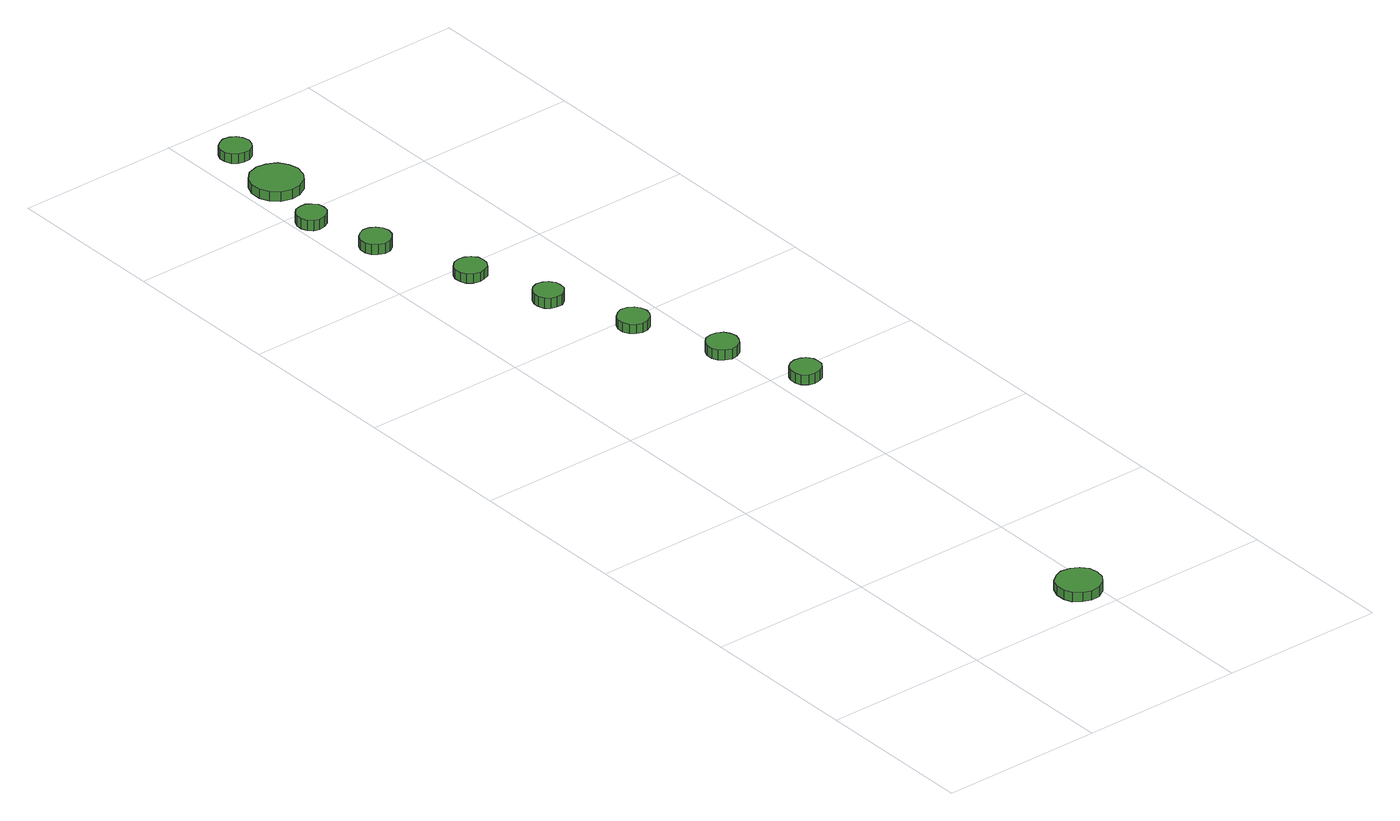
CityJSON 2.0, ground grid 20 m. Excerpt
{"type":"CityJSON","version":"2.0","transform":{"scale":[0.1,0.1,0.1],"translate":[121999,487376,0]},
"CityObjects":{
"tree1":{"type":"SolitaryVegetationObject","attributes":{"function":"something"},"geometry":[{"type":"MultiSurface","lod":"1","boundaries":[[[0,1,2,3,4,5,6,7,8,9,10,11,12,13,14]],[[15,16,17,18,19,20,21,22,23,24,25,26,27,28,29]],[[0,29,28,1]],[[1,28,27,2]],[[2,27,26,3]],[[3,26,25,4]],[[4,25,24,5]],[[5,24,23,6]],[[6,23,22,7]],[[7,22,21,8]],[[8,21,20,9]],[[9,20,19,10]],[[10,19,18,11]],[[11,18,17,12]],[[12,17,16,13]],[[13,16,15,14]],[[14,15,29,0]]]}]},
"tree2":{"type":"SolitaryVegetationObject","attributes":{"function":"something"},"geometry":[{"type":"MultiSurface","lod":"1","boundaries":[[[30,31,32,33,34,35,36,37,38,39,40,41,42,43,44]],[[45,46,47,48,49,50,51,52,53,54,55,56,57,58,59]],[[30,59,58,31]],[[31,58,57,32]],[[32,57,56,33]],[[33,56,55,34]],[[34,55,54,35]],[[35,54,53,36]],[[36,53,52,37]],[[37,52,51,38]],[[38,51,50,39]],[[39,50,49,40]],[[40,49,48,41]],[[41,48,47,42]],[[42,47,46,43]],[[43,46,45,44]],[[44,45,59,30]]]}]},
"tree3":{"type":"SolitaryVegetationObject","attributes":{"function":"something"},"geometry":[{"type":"MultiSurface","lod":"1","boundaries":[[[60,61,62,63,64,65,66,67,68,69,70,71,72,73,74]],[[75,76,77,78,79,80,81,82,83,84,85,86,87,88,89]],[[60,89,88,61]],[[61,88,87,62]],[[62,87,86,63]],[[63,86,85,64]],[[64,85,84,65]],[[65,84,83,66]],[[66,83,82,67]],[[67,82,81,68]],[[68,81,80,69]],[[69,80,79,70]],[[70,79,78,71]],[[71,78,77,72]],[[72,77,76,73]],[[73,76,75,74]],[[74,75,89,60]]]}]},
"tree4":{"type":"SolitaryVegetationObject","attributes":{"function":"something"},"geometry":[{"type":"MultiSurface","lod":"1","boundaries":[[[90,91,92,93,94,95,96,97,98,99,100,101,102,103,104]],[[105,106,107,108,109,110,111,112,113,114,115,116,117,118,119]],[[90,119,118,91]],[[91,118,117,92]],[[92,117,116,93]],[[93,116,115,94]],[[94,115,114,95]],[[95,114,113,96]],[[96,113,112,97]],[[97,112,111,98]],[[98,111,110,99]],[[99,110,109,100]],[[100,109,108,101]],[[101,108,107,102]],[[102,107,106,103]],[[103,106,105,104]],[[104,105,119,90]]]}]},
"tree5":{"type":"SolitaryVegetationObject","attributes":{"function":"something"},"geometry":[{"type":"MultiSurface","lod":"1","boundaries":[[[120,121,122,123,124,125,126,127,128,129,130,131,132,133,134]],[[135,136,137,138,139,140,141,142,143,144,145,146,147,148,149]],[[120,149,148,121]],[[121,148,147,122]],[[122,147,146,123]],[[123,146,145,124]],[[124,145,144,125]],[[125,144,143,126]],[[126,143,142,127]],[[127,142,141,128]],[[128,141,140,129]],[[129,140,139,130]],[[130,139,138,131]],[[131,138,137,132]],[[132,137,136,133]],[[133,136,135,134]],[[134,135,149,120]]]}]},
"tree6":{"type":"SolitaryVegetationObject","attributes":{"function":"something"},"geometry":[{"type":"MultiSurface","lod":"1","boundaries":[[[150,151,152,153,154,155,156,157,158,159,160,161,162,163,164]],[[165,166,167,168,169,170,171,172,173,174,175,176,177,178,179]],[[150,179,178,151]],[[151,178,177,152]],[[152,177,176,153]],[[153,176,175,154]],[[154,175,174,155]],[[155,174,173,156]],[[156,173,172,157]],[[157,172,171,158]],[[158,171,170,159]],[[159,170,169,160]],[[160,169,168,161]],[[161,168,167,162]],[[162,167,166,163]],[[163,166,165,164]],[[164,165,179,150]]]}]},
"tree7":{"type":"SolitaryVegetationObject","attributes":{"function":"something"},"geometry":[{"type":"MultiSurface","lod":"1","boundaries":[[[180,181,182,183,184,185,186,187,188,189,190,191,192,193,194]],[[195,196,197,198,199,200,201,202,203,204,205,206,207,208,209]],[[180,209,208,181]],[[181,208,207,182]],[[182,207,206,183]],[[183,206,205,184]],[[184,205,204,185]],[[185,204,203,186]],[[186,203,202,187]],[[187,202,201,188]],[[188,201,200,189]],[[189,200,199,190]],[[190,199,198,191]],[[191,198,197,192]],[[192,197,196,193]],[[193,196,195,194]],[[194,195,209,180]]]}]},
"tree8":{"type":"SolitaryVegetationObject","attributes":{"function":"something"},"geometry":[{"type":"MultiSurface","lod":"1","boundaries":[[[210,211,212,213,214,215,216,217,218,219,220,221,222,223,224]],[[225,226,227,228,229,230,231,232,233,234,235,236,237,238,239]],[[210,239,238,211]],[[211,238,237,212]],[[212,237,236,213]],[[213,236,235,214]],[[214,235,234,215]],[[215,234,233,216]],[[216,233,232,217]],[[217,232,231,218]],[[218,231,230,219]],[[219,230,229,220]],[[220,229,228,221]],[[221,228,227,222]],[[222,227,226,223]],[[223,226,225,224]],[[224,225,239,210]]]}]},
"tree9":{"type":"SolitaryVegetationObject","attributes":{"function":"something"},"geometry":[{"type":"MultiSurface","lod":"1","boundaries":[[[240,241,242,243,244,245,246,247,248,249,250,251,252,253,254]],[[255,256,257,258,259,260,261,262,263,264,265,266,267,268,269]],[[240,269,268,241]],[[241,268,267,242]],[[242,267,266,243]],[[243,266,265,244]],[[244,265,264,245]],[[245,264,263,246]],[[246,263,262,247]],[[247,262,261,248]],[[248,261,260,249]],[[249,260,259,250]],[[250,259,258,251]],[[251,258,257,252]],[[252,257,256,253]],[[253,256,255,254]],[[254,255,269,240]]]}]},
"tree10":{"type":"SolitaryVegetationObject","attributes":{"function":"something"},"geometry":[{"type":"MultiSurface","lod":"1","boundaries":[[[270,271,272,273,274,275,276,277,278,279,280,281,282,283,284]],[[285,286,287,288,289,290,291,292,293,294,295,296,297,298,299]],[[270,299,298,271]],[[271,298,297,272]],[[272,297,296,273]],[[273,296,295,274]],[[274,295,294,275]],[[275,294,293,276]],[[276,293,292,277]],[[277,292,291,278]],[[278,291,290,279]],[[279,290,289,280]],[[280,289,288,281]],[[281,288,287,282]],[[282,287,286,283]],[[283,286,285,284]],[[284,285,299,270]]]}]}
},
"vertices":[
[201,34,20],[199,45,20],[192,54,20],[182,59,20],[171,61,20],[161,57,20],[152,50,20],[148,39,20],[148,28,20],[152,18,20],[161,11,20],[171,7,20],[182,8,20],[192,14,20],[199,23,20],[199,23,8],[192,14,8],[182,8,8],[171,7,8],[161,11,8],[152,18,8],[148,28,8],[148,39,8],[152,50,8],[161,57,8],[171,61,8],[182,59,8],[192,54,8],[199,45,8],[201,34,8],
[62,1093,15],[60,1101,15],[55,1107,15],[49,1111,15],[41,1112,15],[34,1109,15],[28,1104,15],[25,1097,15],[25,1089,15],[28,1082,15],[34,1077,15],[41,1074,15],[49,1075,15],[55,1079,15],[60,1085,15],[60,1085,2],[55,1079,2],[49,1075,2],[41,1074,2],[34,1077,2],[28,1082,2],[25,1089,2],[25,1097,2],[28,1104,2],[34,1109,2],[41,1112,2],[49,1111,2],[55,1107,2],[60,1101,2],[62,1093,2],
[38,1177,15],[37,1184,15],[32,1190,15],[26,1194,15],[18,1194,15],[11,1192,15],[6,1187,15],[3,1180,15],[3,1173,15],[6,1166,15],[11,1161,15],[18,1159,15],[26,1160,15],[32,1163,15],[37,1169,15],[37,1169,2],[32,1163,2],[26,1160,2],[18,1159,2],[11,1161,2],[6,1166,2],[3,1173,2],[3,1180,2],[6,1187,2],[11,1192,2],[18,1194,2],[26,1194,2],[32,1190,2],[37,1184,2],[38,1177,2],
[105,981,13],[104,989,13],[99,995,13],[92,999,13],[85,1000,13],[77,998,13],[71,992,13],[68,985,13],[68,977,13],[71,970,13],[77,965,13],[85,963,13],[92,964,13],[99,967,13],[104,974,13],[104,974,1],[99,967,1],[92,964,1],[85,963,1],[77,965,1],[71,970,1],[68,977,1],[68,985,1],[71,992,1],[77,998,1],[85,1000,1],[92,999,1],[99,995,1],[104,989,1],[105,981,1],
[137,887,13],[136,894,13],[131,900,13],[125,904,13],[117,905,13],[110,902,13],[105,897,13],[102,890,13],[102,883,13],[105,876,13],[110,871,13],[117,869,13],[125,869,13],[131,873,13],[136,879,13],[136,879,0],[131,873,0],[125,869,0],[117,869,0],[110,871,0],[105,876,0],[102,883,0],[102,890,0],[105,897,0],[110,902,0],[117,905,0],[125,904,0],[131,900,0],[136,894,0],[137,887,0],
[176,785,13],[174,793,13],[170,799,13],[163,803,13],[155,804,13],[148,801,13],[142,796,13],[139,789,13],[139,781,13],[142,774,13],[148,769,13],[155,766,13],[163,767,13],[170,771,13],[174,777,13],[174,777,1],[170,771,1],[163,767,1],[155,766,1],[148,769,1],[142,774,1],[139,781,1],[139,789,1],[142,796,1],[148,801,1],[155,804,1],[163,803,1],[170,799,1],[174,793,1],[176,785,1],
[218,681,13],[216,689,13],[212,695,13],[205,699,13],[197,700,13],[189,698,13],[183,692,13],[180,685,13],[180,677,13],[183,670,13],[189,665,13],[197,662,13],[205,663,13],[212,667,13],[216,674,13],[216,674,0],[212,667,0],[205,663,0],[197,662,0],[189,665,0],[183,670,0],[180,677,0],[180,685,0],[183,692,0],[189,698,0],[197,700,0],[205,699,0],[212,695,0],[216,689,0],[218,681,0],
[253,581,14],[252,588,14],[247,595,14],[241,598,14],[233,599,14],[226,597,14],[220,592,14],[217,585,14],[217,577,14],[220,570,14],[226,565,14],[233,563,14],[241,564,14],[247,567,14],[252,574,14],[252,574,1],[247,567,1],[241,564,1],[233,563,1],[226,565,1],[220,570,1],[217,577,1],[217,585,1],[220,592,1],[226,597,1],[233,599,1],[241,598,1],[247,595,1],[252,588,1],[253,581,1],
[69,1259,14],[66,1271,14],[59,1282,14],[47,1288,14],[35,1290,14],[22,1286,14],[13,1277,14],[8,1265,14],[8,1252,14],[13,1241,14],[22,1232,14],[35,1228,14],[47,1229,14],[59,1236,14],[66,1246,14],[66,1246,2],[59,1236,2],[47,1229,2],[35,1228,2],[22,1232,2],[13,1241,2],[8,1252,2],[8,1265,2],[13,1277,2],[22,1286,2],[35,1290,2],[47,1288,2],[59,1282,2],[66,1271,2],[69,1259,2],
[66,1341,13],[64,1349,13],[60,1355,13],[53,1359,13],[45,1360,13],[38,1357,13],[32,1352,13],[29,1345,13],[29,1337,13],[32,1330,13],[38,1325,13],[45,1323,13],[53,1323,13],[60,1327,13],[64,1333,13],[64,1333,1],[60,1327,1],[53,1323,1],[45,1323,1],[38,1325,1],[32,1330,1],[29,1337,1],[29,1345,1],[32,1352,1],[38,1357,1],[45,1360,1],[53,1359,1],[60,1355,1],[64,1349,1],[66,1341,1]
]}
